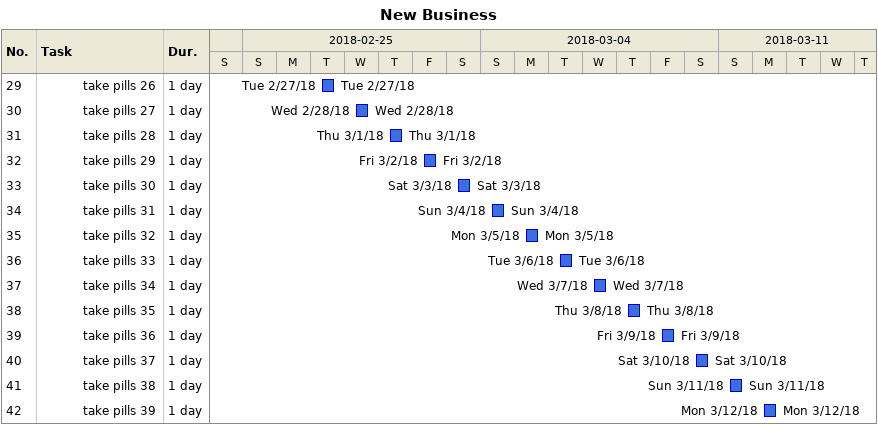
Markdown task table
New Business

| ID | Level | Task | Duration | Start | Finish |
|---|---|---|---|---|---|
| 29 | 4 | take pills 26 | 1d | 2018-02-27 | 2018-02-27 |
| 30 | 4 | take pills 27 | 1d | 2018-02-28 | 2018-02-28 |
| 31 | 4 | take pills 28 | 1d | 2018-03-01 | 2018-03-01 |
| 32 | 4 | take pills 29 | 1d | 2018-03-02 | 2018-03-02 |
| 33 | 4 | take pills 30 | 1d | 2018-03-03 | 2018-03-03 |
| 34 | 4 | take pills 31 | 1d | 2018-03-04 | 2018-03-04 |
| 35 | 4 | take pills 32 | 1d | 2018-03-05 | 2018-03-05 |
| 36 | 4 | take pills 33 | 1d | 2018-03-06 | 2018-03-06 |
| 37 | 4 | take pills 34 | 1d | 2018-03-07 | 2018-03-07 |
| 38 | 4 | take pills 35 | 1d | 2018-03-08 | 2018-03-08 |
| 39 | 4 | take pills 36 | 1d | 2018-03-09 | 2018-03-09 |
| 40 | 4 | take pills 37 | 1d | 2018-03-10 | 2018-03-10 |
| 41 | 4 | take pills 38 | 1d | 2018-03-11 | 2018-03-11 |
| 42 | 4 | take pills 39 | 1d | 2018-03-12 | 2018-03-12 |
